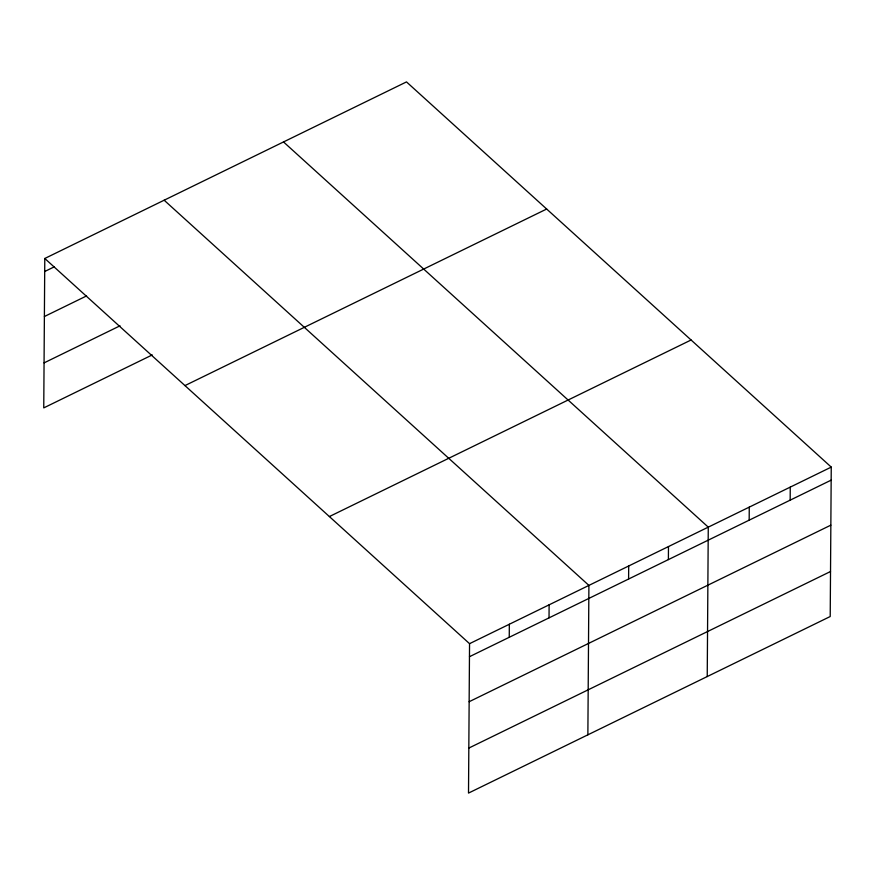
<?xml version="1.0" encoding="UTF-8"?>
<svg xmlns="http://www.w3.org/2000/svg" width="875" height="875" viewBox="0 0 875 875"><rect width="100%" height="100%" fill="white"/><g stroke="black" fill="none" stroke-linecap="round" stroke-linejoin="round"><path stroke-width="1.31" d="M44.789 258.475L469.547 643.672L468.508 793.089L830.211 616.525L831.25 467.108L406.492 81.911L44.789 258.475L43.75 407.892L152.261 354.922M509.239 637.284L509.338 624.247M549.03 617.859L549.117 604.822M587.869 734.825L588.908 585.408L164.15 200.211M628.6 579.02L628.698 565.983M668.391 559.595L668.478 546.558M707.23 676.55L708.269 527.144L283.522 141.947M749.175 520.166L749.262 507.128M790.169 500.161L790.256 487.113M44.702 271.512L54.348 266.809M44.384 316.52L86.581 295.925M44.067 362.884L120.017 325.806M184.964 385.591L546.667 209.027M329.383 516.556L691.086 339.992M469.547 643.672L831.25 467.108M469.459 656.709L831.162 480.145M469.142 701.717L830.845 525.153M468.814 748.081L830.517 571.517"/></g></svg>
